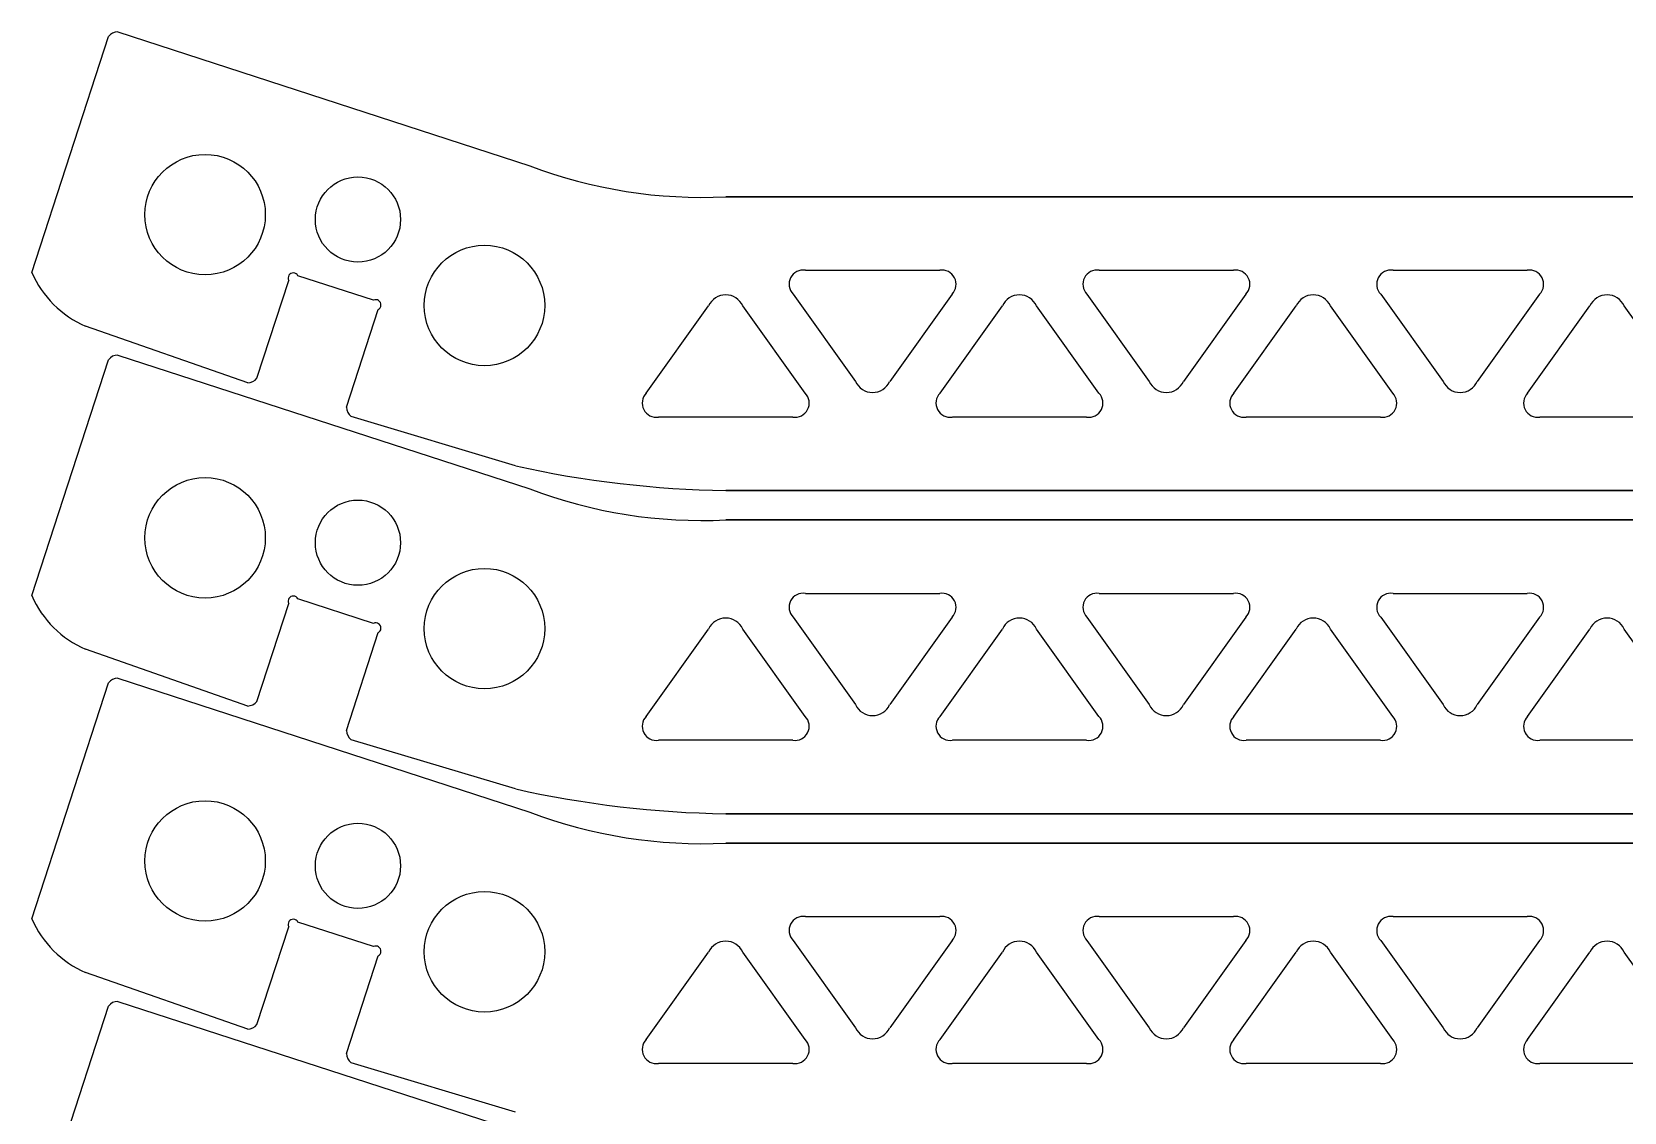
# Model space of a CAD drawing. Header units: inches. Extents: x 0 to 353, y 0 to 82.
# Drawn here: x 0.3 to 54.5, y 45.1 to 81.9 of the extents above; entities that cross this region are included whole.
import ezdxf

# ---------------------------------------------------------------- set-up
doc = ezdxf.new("R2010")
doc.units = ezdxf.units.IN
doc.header["$MEASUREMENT"] = 0

msp = doc.modelspace()

# ---------------------------------------------------------------- linework, layer by layer
for p, q in [((3.244, 81.857), (17.272, 77.299)), ((3.244, 81.857), (17.272, 77.299)), ((3.244, 81.857), (17.272, 77.299)), ((0.32, 73.666), (2.929, 81.696)), ((0.32, 73.666), (2.929, 81.696)), ((0.32, 73.666), (2.929, 81.696)), ((23.937, 76.243), (328.937, 76.243)), ((328.937, 76.243), (23.937, 76.243)), ((23.937, 76.243), (23.937, 76.243)), ((23.937, 76.243), (33.937, 76.243)), ((23.937, 76.243), (328.937, 76.243)), ((328.937, 76.243), (23.937, 76.243)), ((23.937, 76.243), (23.937, 76.243)), ((23.937, 76.243), (33.937, 76.243)), ((23.937, 76.243), (328.937, 76.243)), ((328.937, 76.243), (23.937, 76.243)), ((23.937, 76.243), (23.937, 76.243)), ((23.937, 76.243), (33.937, 76.243)), ((26.652, 73.743), (31.223, 73.743)), ((26.652, 73.743), (31.223, 73.743)), ((26.652, 73.743), (31.223, 73.743)), ((36.652, 73.743), (41.223, 73.743)), ((36.652, 73.743), (41.223, 73.743)), ((36.652, 73.743), (41.223, 73.743)), ((46.652, 73.743), (51.223, 73.743)), ((46.652, 73.743), (51.223, 73.743)), ((46.652, 73.743), (51.223, 73.743)), ((7.982, 70.066), (9.064, 73.394)), ((7.982, 70.066), (9.064, 73.394)), ((7.982, 70.066), (9.064, 73.394)), ((7.982, 70.066), (9.064, 73.394)), ((7.982, 70.066), (9.064, 73.394)), ((7.982, 70.066), (9.064, 73.394)), ((9.064, 73.394), (9.064, 73.394)), ((9.064, 73.394), (9.064, 73.394)), ((9.064, 73.394), (9.064, 73.394)), ((11.947, 72.72), (9.379, 73.555)), ((11.947, 72.72), (9.379, 73.555)), ((11.947, 72.72), (9.379, 73.555)), ((26.233, 72.929), (28.356, 69.957)), ((26.233, 72.929), (28.356, 69.957)), ((26.233, 72.929), (28.356, 69.957)), ((31.642, 72.929), (29.519, 69.957)), ((31.642, 72.929), (29.519, 69.957)), ((31.642, 72.929), (29.519, 69.957)), ((36.233, 72.929), (38.356, 69.957)), ((36.233, 72.929), (38.356, 69.957)), ((36.233, 72.929), (38.356, 69.957)), ((41.642, 72.929), (39.519, 69.957)), ((41.642, 72.929), (39.519, 69.957)), ((41.642, 72.929), (39.519, 69.957)), ((46.233, 72.929), (48.356, 69.957)), ((46.233, 72.929), (48.356, 69.957)), ((46.233, 72.929), (48.356, 69.957)), ((51.642, 72.929), (49.519, 69.957)), ((51.642, 72.929), (49.519, 69.957)), ((51.642, 72.929), (49.519, 69.957)), ((11.026, 69.077), (12.107, 72.406)), ((11.026, 69.077), (12.107, 72.406)), ((11.026, 69.077), (12.107, 72.406)), ((12.107, 72.405), (12.107, 72.405)), ((12.107, 72.405), (12.107, 72.405)), ((12.107, 72.405), (12.107, 72.405)), ((21.233, 69.557), (23.356, 72.529)), ((21.233, 69.557), (23.356, 72.529)), ((21.233, 69.557), (23.356, 72.529)), ((26.642, 69.557), (24.519, 72.529)), ((26.642, 69.557), (24.519, 72.529)), ((26.642, 69.557), (24.519, 72.529)), ((31.233, 69.557), (33.356, 72.529)), ((31.233, 69.557), (33.356, 72.529)), ((31.233, 69.557), (33.356, 72.529)), ((36.642, 69.557), (34.519, 72.529)), ((36.642, 69.557), (34.519, 72.529)), ((36.642, 69.557), (34.519, 72.529)), ((41.233, 69.557), (43.356, 72.529)), ((41.233, 69.557), (43.356, 72.529)), ((41.233, 69.557), (43.356, 72.529)), ((46.642, 69.557), (44.519, 72.529)), ((46.642, 69.557), (44.519, 72.529)), ((46.642, 69.557), (44.519, 72.529)), ((51.233, 69.557), (53.356, 72.529)), ((51.233, 69.557), (53.356, 72.529)), ((51.233, 69.557), (53.356, 72.529)), ((56.642, 69.557), (54.519, 72.529)), ((56.642, 69.557), (54.519, 72.529)), ((56.642, 69.557), (54.519, 72.529)), ((7.667, 69.905), (2.15, 71.841)), ((7.667, 69.905), (2.15, 71.841)), ((7.667, 69.905), (2.15, 71.841)), ((0.32, 62.666), (2.929, 70.696)), ((0.32, 62.666), (2.929, 70.696)), ((0.32, 62.666), (2.929, 70.696)), ((3.244, 70.857), (17.272, 66.299)), ((3.244, 70.857), (17.272, 66.299)), ((3.244, 70.857), (17.272, 66.299)), ((16.788, 67.085), (11.186, 68.762)), ((16.788, 67.085), (11.186, 68.762)), ((16.788, 67.085), (11.186, 68.762)), ((26.223, 68.743), (21.652, 68.743)), ((26.223, 68.743), (21.652, 68.743)), ((26.223, 68.743), (21.652, 68.743)), ((36.223, 68.743), (31.652, 68.743)), ((36.223, 68.743), (31.652, 68.743)), ((36.223, 68.743), (31.652, 68.743)), ((46.223, 68.743), (41.652, 68.743)), ((46.223, 68.743), (41.652, 68.743)), ((46.223, 68.743), (41.652, 68.743)), ((56.223, 68.743), (51.652, 68.743)), ((56.223, 68.743), (51.652, 68.743)), ((56.223, 68.743), (51.652, 68.743)), ((23.937, 66.243), (174.587, 66.243)), ((174.587, 66.243), (23.937, 66.243)), ((23.937, 66.243), (33.937, 66.243)), ((23.937, 66.243), (174.587, 66.243)), ((174.587, 66.243), (23.937, 66.243)), ((23.937, 66.243), (33.937, 66.243)), ((23.937, 66.243), (174.587, 66.243)), ((174.587, 66.243), (23.937, 66.243)), ((23.937, 66.243), (33.937, 66.243)), ((23.937, 65.243), (328.937, 65.243)), ((328.937, 65.243), (23.937, 65.243)), ((23.937, 65.243), (23.937, 65.243)), ((23.937, 65.243), (33.937, 65.243)), ((23.937, 65.243), (328.937, 65.243)), ((328.937, 65.243), (23.937, 65.243)), ((23.937, 65.243), (23.937, 65.243)), ((23.937, 65.243), (33.937, 65.243)), ((23.937, 65.243), (328.937, 65.243)), ((328.937, 65.243), (23.937, 65.243)), ((23.937, 65.243), (23.937, 65.243)), ((23.937, 65.243), (33.937, 65.243)), ((7.982, 59.066), (9.064, 62.394)), ((7.982, 59.066), (9.064, 62.394)), ((7.982, 59.066), (9.064, 62.394)), ((7.982, 59.066), (9.064, 62.394)), ((7.982, 59.066), (9.064, 62.394)), ((7.982, 59.066), (9.064, 62.394)), ((9.064, 62.394), (9.064, 62.394)), ((9.064, 62.394), (9.064, 62.394)), ((9.064, 62.394), (9.064, 62.394)), ((11.947, 61.72), (9.379, 62.555)), ((11.947, 61.72), (9.379, 62.555)), ((11.947, 61.72), (9.379, 62.555)), ((26.652, 62.743), (31.223, 62.743)), ((26.652, 62.743), (31.223, 62.743)), ((26.652, 62.743), (31.223, 62.743)), ((36.652, 62.743), (41.223, 62.743)), ((36.652, 62.743), (41.223, 62.743)), ((36.652, 62.743), (41.223, 62.743)), ((46.652, 62.743), (51.223, 62.743)), ((46.652, 62.743), (51.223, 62.743)), ((46.652, 62.743), (51.223, 62.743)), ((26.233, 61.929), (28.356, 58.957)), ((26.233, 61.929), (28.356, 58.957)), ((26.233, 61.929), (28.356, 58.957)), ((31.642, 61.929), (29.519, 58.957)), ((31.642, 61.929), (29.519, 58.957)), ((31.642, 61.929), (29.519, 58.957)), ((36.233, 61.929), (38.356, 58.957)), ((36.233, 61.929), (38.356, 58.957)), ((36.233, 61.929), (38.356, 58.957)), ((41.642, 61.929), (39.519, 58.957)), ((41.642, 61.929), (39.519, 58.957)), ((41.642, 61.929), (39.519, 58.957)), ((46.233, 61.929), (48.356, 58.957)), ((46.233, 61.929), (48.356, 58.957)), ((46.233, 61.929), (48.356, 58.957)), ((51.642, 61.929), (49.519, 58.957)), ((51.642, 61.929), (49.519, 58.957)), ((51.642, 61.929), (49.519, 58.957)), ((11.026, 58.077), (12.107, 61.406)), ((11.026, 58.077), (12.107, 61.406)), ((11.026, 58.077), (12.107, 61.406)), ((12.107, 61.405), (12.107, 61.405)), ((12.107, 61.405), (12.107, 61.405)), ((12.107, 61.405), (12.107, 61.405)), ((21.233, 58.557), (23.356, 61.529)), ((21.233, 58.557), (23.356, 61.529)), ((21.233, 58.557), (23.356, 61.529)), ((26.642, 58.557), (24.519, 61.529)), ((26.642, 58.557), (24.519, 61.529)), ((26.642, 58.557), (24.519, 61.529)), ((31.233, 58.557), (33.356, 61.529)), ((31.233, 58.557), (33.356, 61.529)), ((31.233, 58.557), (33.356, 61.529)), ((36.642, 58.557), (34.519, 61.529)), ((36.642, 58.557), (34.519, 61.529)), ((36.642, 58.557), (34.519, 61.529)), ((41.233, 58.557), (43.356, 61.529)), ((41.233, 58.557), (43.356, 61.529)), ((41.233, 58.557), (43.356, 61.529)), ((46.642, 58.557), (44.519, 61.529)), ((46.642, 58.557), (44.519, 61.529)), ((46.642, 58.557), (44.519, 61.529)), ((51.233, 58.557), (53.356, 61.529)), ((51.233, 58.557), (53.356, 61.529)), ((51.233, 58.557), (53.356, 61.529)), ((56.642, 58.557), (54.519, 61.529)), ((56.642, 58.557), (54.519, 61.529)), ((56.642, 58.557), (54.519, 61.529)), ((7.667, 58.905), (2.15, 60.841)), ((7.667, 58.905), (2.15, 60.841)), ((7.667, 58.905), (2.15, 60.841)), ((0.32, 51.666), (2.929, 59.696)), ((0.32, 51.666), (2.929, 59.696)), ((0.32, 51.666), (2.929, 59.696)), ((3.244, 59.857), (17.272, 55.299)), ((3.244, 59.857), (17.272, 55.299)), ((3.244, 59.857), (17.272, 55.299)), ((16.788, 56.085), (11.186, 57.762)), ((16.788, 56.085), (11.186, 57.762)), ((16.788, 56.085), (11.186, 57.762)), ((26.223, 57.743), (21.652, 57.743)), ((26.223, 57.743), (21.652, 57.743)), ((26.223, 57.743), (21.652, 57.743)), ((36.223, 57.743), (31.652, 57.743)), ((36.223, 57.743), (31.652, 57.743)), ((36.223, 57.743), (31.652, 57.743)), ((46.223, 57.743), (41.652, 57.743)), ((46.223, 57.743), (41.652, 57.743)), ((46.223, 57.743), (41.652, 57.743)), ((56.223, 57.743), (51.652, 57.743)), ((56.223, 57.743), (51.652, 57.743)), ((56.223, 57.743), (51.652, 57.743)), ((23.937, 55.243), (174.587, 55.243)), ((174.587, 55.243), (23.937, 55.243)), ((23.937, 55.243), (33.937, 55.243)), ((23.937, 55.243), (174.587, 55.243)), ((174.587, 55.243), (23.937, 55.243)), ((23.937, 55.243), (33.937, 55.243)), ((23.937, 55.243), (174.587, 55.243)), ((174.587, 55.243), (23.937, 55.243)), ((23.937, 55.243), (33.937, 55.243)), ((23.937, 54.243), (328.937, 54.243)), ((328.937, 54.243), (23.937, 54.243)), ((23.937, 54.243), (23.937, 54.243)), ((23.937, 54.243), (33.937, 54.243)), ((23.937, 54.243), (328.937, 54.243)), ((328.937, 54.243), (23.937, 54.243)), ((23.937, 54.243), (23.937, 54.243)), ((23.937, 54.243), (33.937, 54.243)), ((23.937, 54.243), (328.937, 54.243)), ((328.937, 54.243), (23.937, 54.243)), ((23.937, 54.243), (23.937, 54.243)), ((23.937, 54.243), (33.937, 54.243)), ((11.947, 50.72), (9.379, 51.555)), ((11.947, 50.72), (9.379, 51.555)), ((11.947, 50.72), (9.379, 51.555)), ((26.652, 51.743), (31.223, 51.743)), ((26.652, 51.743), (31.223, 51.743)), ((26.652, 51.743), (31.223, 51.743)), ((36.652, 51.743), (41.223, 51.743)), ((36.652, 51.743), (41.223, 51.743)), ((36.652, 51.743), (41.223, 51.743)), ((46.652, 51.743), (51.223, 51.743)), ((46.652, 51.743), (51.223, 51.743)), ((46.652, 51.743), (51.223, 51.743)), ((7.982, 48.066), (9.064, 51.394)), ((7.982, 48.066), (9.064, 51.394)), ((7.982, 48.066), (9.064, 51.394)), ((7.982, 48.066), (9.064, 51.394)), ((7.982, 48.066), (9.064, 51.394)), ((7.982, 48.066), (9.064, 51.394)), ((9.064, 51.394), (9.064, 51.394)), ((9.064, 51.394), (9.064, 51.394)), ((9.064, 51.394), (9.064, 51.394)), ((11.026, 47.077), (12.107, 50.406)), ((11.026, 47.077), (12.107, 50.406)), ((11.026, 47.077), (12.107, 50.406)), ((12.107, 50.405), (12.107, 50.405)), ((12.107, 50.405), (12.107, 50.405)), ((12.107, 50.405), (12.107, 50.405)), ((21.233, 47.557), (23.356, 50.529)), ((21.233, 47.557), (23.356, 50.529)), ((21.233, 47.557), (23.356, 50.529)), ((26.642, 47.557), (24.519, 50.529)), ((26.642, 47.557), (24.519, 50.529)), ((26.642, 47.557), (24.519, 50.529)), ((26.233, 50.929), (28.356, 47.957)), ((26.233, 50.929), (28.356, 47.957)), ((26.233, 50.929), (28.356, 47.957)), ((31.642, 50.929), (29.519, 47.957)), ((31.642, 50.929), (29.519, 47.957)), ((31.642, 50.929), (29.519, 47.957)), ((31.233, 47.557), (33.356, 50.529)), ((31.233, 47.557), (33.356, 50.529)), ((31.233, 47.557), (33.356, 50.529)), ((36.642, 47.557), (34.519, 50.529)), ((36.642, 47.557), (34.519, 50.529)), ((36.642, 47.557), (34.519, 50.529)), ((36.233, 50.929), (38.356, 47.957)), ((36.233, 50.929), (38.356, 47.957)), ((36.233, 50.929), (38.356, 47.957)), ((41.642, 50.929), (39.519, 47.957)), ((41.642, 50.929), (39.519, 47.957)), ((41.642, 50.929), (39.519, 47.957)), ((41.233, 47.557), (43.356, 50.529)), ((41.233, 47.557), (43.356, 50.529)), ((41.233, 47.557), (43.356, 50.529)), ((46.642, 47.557), (44.519, 50.529)), ((46.642, 47.557), (44.519, 50.529)), ((46.642, 47.557), (44.519, 50.529)), ((46.233, 50.929), (48.356, 47.957)), ((46.233, 50.929), (48.356, 47.957)), ((46.233, 50.929), (48.356, 47.957)), ((51.642, 50.929), (49.519, 47.957)), ((51.642, 50.929), (49.519, 47.957)), ((51.642, 50.929), (49.519, 47.957)), ((51.233, 47.557), (53.356, 50.529)), ((51.233, 47.557), (53.356, 50.529)), ((51.233, 47.557), (53.356, 50.529)), ((56.642, 47.557), (54.519, 50.529)), ((56.642, 47.557), (54.519, 50.529)), ((56.642, 47.557), (54.519, 50.529)), ((7.667, 47.905), (2.15, 49.841)), ((7.667, 47.905), (2.15, 49.841)), ((7.667, 47.905), (2.15, 49.841)), ((3.244, 48.857), (17.272, 44.299)), ((3.244, 48.857), (17.272, 44.299)), ((3.244, 48.857), (17.272, 44.299)), ((0.32, 40.666), (2.929, 48.696)), ((0.32, 40.666), (2.929, 48.696)), ((0.32, 40.666), (2.929, 48.696)), ((16.788, 45.085), (11.186, 46.762)), ((16.788, 45.085), (11.186, 46.762)), ((16.788, 45.085), (11.186, 46.762)), ((26.223, 46.743), (21.652, 46.743)), ((26.223, 46.743), (21.652, 46.743)), ((26.223, 46.743), (21.652, 46.743)), ((36.223, 46.743), (31.652, 46.743)), ((36.223, 46.743), (31.652, 46.743)), ((36.223, 46.743), (31.652, 46.743)), ((46.223, 46.743), (41.652, 46.743)), ((46.223, 46.743), (41.652, 46.743)), ((46.223, 46.743), (41.652, 46.743)), ((56.223, 46.743), (51.652, 46.743)), ((56.223, 46.743), (51.652, 46.743)), ((56.223, 46.743), (51.652, 46.743))]:
    msp.add_line(p, q)
for centre, radius in [((6.217, 75.634), 2.05), ((6.217, 75.634), 2.05), ((6.217, 75.634), 2.05), ((11.42, 75.468), 1.45), ((11.42, 75.468), 1.45), ((11.42, 75.468), 1.45), ((15.727, 72.543), 2.05), ((15.727, 72.543), 2.05), ((15.727, 72.543), 2.05), ((6.217, 64.634), 2.05), ((6.217, 64.634), 2.05), ((6.217, 64.634), 2.05), ((11.42, 64.468), 1.45), ((11.42, 64.468), 1.45), ((11.42, 64.468), 1.45), ((15.727, 61.543), 2.05), ((15.727, 61.543), 2.05), ((15.727, 61.543), 2.05), ((6.217, 53.634), 2.05), ((6.217, 53.634), 2.05), ((6.217, 53.634), 2.05), ((11.42, 53.468), 1.45), ((11.42, 53.468), 1.45), ((11.42, 53.468), 1.45), ((15.727, 50.543), 2.05), ((15.727, 50.543), 2.05), ((15.727, 50.543), 2.05)]:
    msp.add_circle(centre, radius)
for centre, radius, start, end in [((3.247, 81.463), 0.394, 90.3705, 143.6712), ((3.247, 81.463), 0.394, 90.3705, 143.6712), ((3.247, 81.463), 0.394, 90.3705, 143.6712), ((23.125, 92.682), 16.459, 249.1706, 272.8294), ((23.125, 92.682), 16.459, 249.1706, 272.8294), ((23.125, 92.682), 16.459, 249.1706, 272.8294), ((26.577, 73.267), 0.482, 81.1336, 224.4041), ((26.577, 73.267), 0.482, 81.1336, 224.4041), ((26.577, 73.267), 0.482, 81.1336, 224.4041), ((31.297, 73.267), 0.482, 315.5959, 98.8664), ((31.297, 73.267), 0.482, 315.5959, 98.8664), ((31.297, 73.267), 0.482, 315.5959, 98.8664), ((36.577, 73.267), 0.482, 81.1336, 224.4041), ((36.577, 73.267), 0.482, 81.1336, 224.4041), ((36.577, 73.267), 0.482, 81.1336, 224.4041), ((41.297, 73.267), 0.482, 315.5959, 98.8664), ((41.297, 73.267), 0.482, 315.5959, 98.8664), ((41.297, 73.267), 0.482, 315.5959, 98.8664), ((46.577, 73.267), 0.482, 81.1336, 224.4041), ((46.577, 73.267), 0.482, 81.1336, 224.4041), ((46.577, 73.267), 0.482, 81.1336, 224.4041), ((51.297, 73.267), 0.482, 315.5959, 98.8664), ((51.297, 73.267), 0.482, 315.5959, 98.8664), ((51.297, 73.267), 0.482, 315.5959, 98.8664), ((3.547, 75.072), 3.52, 203.5361, 246.6164), ((3.547, 75.072), 3.52, 203.5361, 246.6164), ((3.547, 75.072), 3.52, 203.5361, 246.6164), ((9.221, 73.475), 0.177, 26.9792, 207.0625), ((9.221, 73.475), 0.177, 26.9792, 207.0625), ((9.221, 73.475), 0.177, 26.9792, 207.0625), ((12.027, 72.563), 0.177, 296.9375, 117.0208), ((12.027, 72.563), 0.177, 296.9375, 117.0208), ((12.027, 72.563), 0.177, 296.9375, 117.0208), ((23.937, 72.266), 0.638, 24.3419, 155.6581), ((23.937, 72.266), 0.638, 24.3419, 155.6581), ((23.937, 72.266), 0.638, 24.3419, 155.6581), ((33.937, 72.266), 0.638, 24.3419, 155.6581), ((33.937, 72.266), 0.638, 24.3419, 155.6581), ((33.937, 72.266), 0.638, 24.3419, 155.6581), ((43.937, 72.266), 0.638, 24.3419, 155.6581), ((43.937, 72.266), 0.638, 24.3419, 155.6581), ((43.937, 72.266), 0.638, 24.3419, 155.6581), ((53.937, 72.266), 0.638, 24.3419, 155.6581), ((53.937, 72.266), 0.638, 24.3419, 155.6581), ((53.937, 72.266), 0.638, 24.3419, 155.6581), ((3.247, 70.463), 0.394, 90.3705, 143.6712), ((3.247, 70.463), 0.394, 90.3705, 143.6712), ((3.247, 70.463), 0.394, 90.3705, 143.6712), ((7.632, 70.363), 0.459, 274.3849, 319.6568), ((7.632, 70.363), 0.459, 274.3849, 319.6568), ((7.632, 70.363), 0.459, 274.3849, 319.6568), ((28.937, 70.22), 0.638, 204.3419, 335.6581), ((28.937, 70.22), 0.638, 204.3419, 335.6581), ((28.937, 70.22), 0.638, 204.3419, 335.6581), ((38.937, 70.22), 0.638, 204.3419, 335.6581), ((38.937, 70.22), 0.638, 204.3419, 335.6581), ((38.937, 70.22), 0.638, 204.3419, 335.6581), ((48.937, 70.22), 0.638, 204.3419, 335.6581), ((48.937, 70.22), 0.638, 204.3419, 335.6581), ((48.937, 70.22), 0.638, 204.3419, 335.6581), ((21.577, 69.22), 0.482, 135.5959, 278.8664), ((21.577, 69.22), 0.482, 135.5959, 278.8664), ((21.577, 69.22), 0.482, 135.5959, 278.8664), ((26.297, 69.22), 0.482, 261.1336, 44.4041), ((26.297, 69.22), 0.482, 261.1336, 44.4041), ((26.297, 69.22), 0.482, 261.1336, 44.4041), ((31.577, 69.22), 0.482, 135.5959, 278.8664), ((31.577, 69.22), 0.482, 135.5959, 278.8664), ((31.577, 69.22), 0.482, 135.5959, 278.8664), ((36.297, 69.22), 0.482, 261.1336, 44.4041), ((36.297, 69.22), 0.482, 261.1336, 44.4041), ((36.297, 69.22), 0.482, 261.1336, 44.4041), ((41.577, 69.22), 0.482, 135.5959, 278.8664), ((41.577, 69.22), 0.482, 135.5959, 278.8664), ((41.577, 69.22), 0.482, 135.5959, 278.8664), ((46.297, 69.22), 0.482, 261.1336, 44.4041), ((46.297, 69.22), 0.482, 261.1336, 44.4041), ((46.297, 69.22), 0.482, 261.1336, 44.4041), ((51.577, 69.22), 0.482, 135.5959, 278.8664), ((51.577, 69.22), 0.482, 135.5959, 278.8664), ((51.577, 69.22), 0.482, 135.5959, 278.8664), ((11.484, 69.111), 0.459, 184.3432, 229.6151), ((11.484, 69.111), 0.459, 184.3432, 229.6151), ((11.484, 69.111), 0.459, 184.3432, 229.6151), ((24.488, 101.699), 35.46, 257.4589, 269.1109), ((24.488, 101.699), 35.46, 257.4589, 269.1109), ((24.488, 101.699), 35.46, 257.4589, 269.1109), ((23.125, 81.682), 16.459, 249.1706, 272.8294), ((23.125, 81.682), 16.459, 249.1706, 272.8294), ((23.125, 81.682), 16.459, 249.1706, 272.8294), ((3.547, 64.072), 3.52, 203.5361, 246.6164), ((3.547, 64.072), 3.52, 203.5361, 246.6164), ((3.547, 64.072), 3.52, 203.5361, 246.6164), ((9.221, 62.475), 0.177, 26.9792, 207.0625), ((9.221, 62.475), 0.177, 26.9792, 207.0625), ((9.221, 62.475), 0.177, 26.9792, 207.0625), ((26.577, 62.267), 0.482, 81.1336, 224.4041), ((26.577, 62.267), 0.482, 81.1336, 224.4041), ((26.577, 62.267), 0.482, 81.1336, 224.4041), ((31.297, 62.267), 0.482, 315.5959, 98.8664), ((31.297, 62.267), 0.482, 315.5959, 98.8664), ((31.297, 62.267), 0.482, 315.5959, 98.8664), ((36.577, 62.267), 0.482, 81.1336, 224.4041), ((36.577, 62.267), 0.482, 81.1336, 224.4041), ((36.577, 62.267), 0.482, 81.1336, 224.4041), ((41.297, 62.267), 0.482, 315.5959, 98.8664), ((41.297, 62.267), 0.482, 315.5959, 98.8664), ((41.297, 62.267), 0.482, 315.5959, 98.8664), ((46.577, 62.267), 0.482, 81.1336, 224.4041), ((46.577, 62.267), 0.482, 81.1336, 224.4041), ((46.577, 62.267), 0.482, 81.1336, 224.4041), ((51.297, 62.267), 0.482, 315.5959, 98.8664), ((51.297, 62.267), 0.482, 315.5959, 98.8664), ((51.297, 62.267), 0.482, 315.5959, 98.8664), ((23.937, 61.266), 0.638, 24.3419, 155.6581), ((23.937, 61.266), 0.638, 24.3419, 155.6581), ((23.937, 61.266), 0.638, 24.3419, 155.6581), ((33.937, 61.266), 0.638, 24.3419, 155.6581), ((33.937, 61.266), 0.638, 24.3419, 155.6581), ((33.937, 61.266), 0.638, 24.3419, 155.6581), ((43.937, 61.266), 0.638, 24.3419, 155.6581), ((43.937, 61.266), 0.638, 24.3419, 155.6581), ((43.937, 61.266), 0.638, 24.3419, 155.6581), ((53.937, 61.266), 0.638, 24.3419, 155.6581), ((53.937, 61.266), 0.638, 24.3419, 155.6581), ((53.937, 61.266), 0.638, 24.3419, 155.6581), ((12.027, 61.563), 0.177, 296.9375, 117.0208), ((12.027, 61.563), 0.177, 296.9375, 117.0208), ((12.027, 61.563), 0.177, 296.9375, 117.0208), ((3.247, 59.463), 0.394, 90.3705, 143.6712), ((3.247, 59.463), 0.394, 90.3705, 143.6712), ((3.247, 59.463), 0.394, 90.3705, 143.6712), ((7.632, 59.363), 0.459, 274.3849, 319.6568), ((7.632, 59.363), 0.459, 274.3849, 319.6568), ((7.632, 59.363), 0.459, 274.3849, 319.6568), ((21.577, 58.22), 0.482, 135.5959, 278.8664), ((21.577, 58.22), 0.482, 135.5959, 278.8664), ((21.577, 58.22), 0.482, 135.5959, 278.8664), ((26.297, 58.22), 0.482, 261.1336, 44.4041), ((26.297, 58.22), 0.482, 261.1336, 44.4041), ((26.297, 58.22), 0.482, 261.1336, 44.4041), ((28.937, 59.22), 0.638, 204.3419, 335.6581), ((28.937, 59.22), 0.638, 204.3419, 335.6581), ((28.937, 59.22), 0.638, 204.3419, 335.6581), ((31.577, 58.22), 0.482, 135.5959, 278.8664), ((31.577, 58.22), 0.482, 135.5959, 278.8664), ((31.577, 58.22), 0.482, 135.5959, 278.8664), ((36.297, 58.22), 0.482, 261.1336, 44.4041), ((36.297, 58.22), 0.482, 261.1336, 44.4041), ((36.297, 58.22), 0.482, 261.1336, 44.4041), ((38.937, 59.22), 0.638, 204.3419, 335.6581), ((38.937, 59.22), 0.638, 204.3419, 335.6581), ((38.937, 59.22), 0.638, 204.3419, 335.6581), ((41.577, 58.22), 0.482, 135.5959, 278.8664), ((41.577, 58.22), 0.482, 135.5959, 278.8664), ((41.577, 58.22), 0.482, 135.5959, 278.8664), ((46.297, 58.22), 0.482, 261.1336, 44.4041), ((46.297, 58.22), 0.482, 261.1336, 44.4041), ((46.297, 58.22), 0.482, 261.1336, 44.4041), ((48.937, 59.22), 0.638, 204.3419, 335.6581), ((48.937, 59.22), 0.638, 204.3419, 335.6581), ((48.937, 59.22), 0.638, 204.3419, 335.6581), ((51.577, 58.22), 0.482, 135.5959, 278.8664), ((51.577, 58.22), 0.482, 135.5959, 278.8664), ((51.577, 58.22), 0.482, 135.5959, 278.8664), ((11.484, 58.111), 0.459, 184.3432, 229.6151), ((11.484, 58.111), 0.459, 184.3432, 229.6151), ((11.484, 58.111), 0.459, 184.3432, 229.6151), ((24.488, 90.699), 35.46, 257.4589, 269.1109), ((24.488, 90.699), 35.46, 257.4589, 269.1109), ((24.488, 90.699), 35.46, 257.4589, 269.1109), ((23.125, 70.682), 16.459, 249.1706, 272.8294), ((23.125, 70.682), 16.459, 249.1706, 272.8294), ((23.125, 70.682), 16.459, 249.1706, 272.8294), ((3.547, 53.072), 3.52, 203.5361, 246.6164), ((3.547, 53.072), 3.52, 203.5361, 246.6164), ((3.547, 53.072), 3.52, 203.5361, 246.6164), ((9.221, 51.475), 0.177, 26.9792, 207.0625), ((9.221, 51.475), 0.177, 26.9792, 207.0625), ((9.221, 51.475), 0.177, 26.9792, 207.0625), ((26.577, 51.267), 0.482, 81.1336, 224.4041), ((26.577, 51.267), 0.482, 81.1336, 224.4041), ((26.577, 51.267), 0.482, 81.1336, 224.4041), ((31.297, 51.267), 0.482, 315.5959, 98.8664), ((31.297, 51.267), 0.482, 315.5959, 98.8664), ((31.297, 51.267), 0.482, 315.5959, 98.8664), ((36.577, 51.267), 0.482, 81.1336, 224.4041), ((36.577, 51.267), 0.482, 81.1336, 224.4041), ((36.577, 51.267), 0.482, 81.1336, 224.4041), ((41.297, 51.267), 0.482, 315.5959, 98.8664), ((41.297, 51.267), 0.482, 315.5959, 98.8664), ((41.297, 51.267), 0.482, 315.5959, 98.8664), ((46.577, 51.267), 0.482, 81.1336, 224.4041), ((46.577, 51.267), 0.482, 81.1336, 224.4041), ((46.577, 51.267), 0.482, 81.1336, 224.4041), ((51.297, 51.267), 0.482, 315.5959, 98.8664), ((51.297, 51.267), 0.482, 315.5959, 98.8664), ((51.297, 51.267), 0.482, 315.5959, 98.8664), ((12.027, 50.563), 0.177, 296.9375, 117.0208), ((12.027, 50.563), 0.177, 296.9375, 117.0208), ((12.027, 50.563), 0.177, 296.9375, 117.0208), ((23.937, 50.266), 0.638, 24.3419, 155.6581), ((23.937, 50.266), 0.638, 24.3419, 155.6581), ((23.937, 50.266), 0.638, 24.3419, 155.6581), ((33.937, 50.266), 0.638, 24.3419, 155.6581), ((33.937, 50.266), 0.638, 24.3419, 155.6581), ((33.937, 50.266), 0.638, 24.3419, 155.6581), ((43.937, 50.266), 0.638, 24.3419, 155.6581), ((43.937, 50.266), 0.638, 24.3419, 155.6581), ((43.937, 50.266), 0.638, 24.3419, 155.6581), ((53.937, 50.266), 0.638, 24.3419, 155.6581), ((53.937, 50.266), 0.638, 24.3419, 155.6581), ((53.937, 50.266), 0.638, 24.3419, 155.6581), ((3.247, 48.463), 0.394, 90.3705, 143.6712), ((3.247, 48.463), 0.394, 90.3705, 143.6712), ((3.247, 48.463), 0.394, 90.3705, 143.6712), ((7.632, 48.363), 0.459, 274.3849, 319.6568), ((7.632, 48.363), 0.459, 274.3849, 319.6568), ((7.632, 48.363), 0.459, 274.3849, 319.6568), ((28.937, 48.22), 0.638, 204.3419, 335.6581), ((28.937, 48.22), 0.638, 204.3419, 335.6581), ((28.937, 48.22), 0.638, 204.3419, 335.6581), ((38.937, 48.22), 0.638, 204.3419, 335.6581), ((38.937, 48.22), 0.638, 204.3419, 335.6581), ((38.937, 48.22), 0.638, 204.3419, 335.6581), ((48.937, 48.22), 0.638, 204.3419, 335.6581), ((48.937, 48.22), 0.638, 204.3419, 335.6581), ((48.937, 48.22), 0.638, 204.3419, 335.6581), ((21.577, 47.22), 0.482, 135.5959, 278.8664), ((21.577, 47.22), 0.482, 135.5959, 278.8664), ((21.577, 47.22), 0.482, 135.5959, 278.8664), ((26.297, 47.22), 0.482, 261.1336, 44.4041), ((26.297, 47.22), 0.482, 261.1336, 44.4041), ((26.297, 47.22), 0.482, 261.1336, 44.4041), ((31.577, 47.22), 0.482, 135.5959, 278.8664), ((31.577, 47.22), 0.482, 135.5959, 278.8664), ((31.577, 47.22), 0.482, 135.5959, 278.8664), ((36.297, 47.22), 0.482, 261.1336, 44.4041), ((36.297, 47.22), 0.482, 261.1336, 44.4041), ((36.297, 47.22), 0.482, 261.1336, 44.4041), ((41.577, 47.22), 0.482, 135.5959, 278.8664), ((41.577, 47.22), 0.482, 135.5959, 278.8664), ((41.577, 47.22), 0.482, 135.5959, 278.8664), ((46.297, 47.22), 0.482, 261.1336, 44.4041), ((46.297, 47.22), 0.482, 261.1336, 44.4041), ((46.297, 47.22), 0.482, 261.1336, 44.4041), ((51.577, 47.22), 0.482, 135.5959, 278.8664), ((51.577, 47.22), 0.482, 135.5959, 278.8664), ((51.577, 47.22), 0.482, 135.5959, 278.8664), ((11.484, 47.111), 0.459, 184.3432, 229.6151), ((11.484, 47.111), 0.459, 184.3432, 229.6151), ((11.484, 47.111), 0.459, 184.3432, 229.6151)]:
    msp.add_arc(centre, radius, start, end)

doc.saveas('drawing.dxf')
